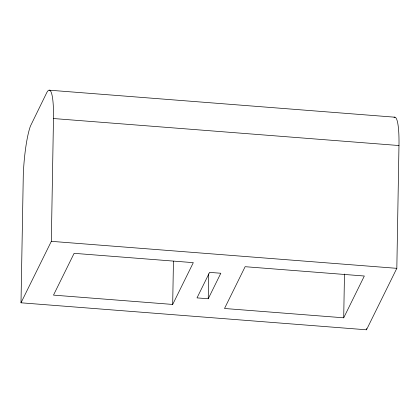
<?xml version="1.0" encoding="UTF-8"?>
<svg xmlns="http://www.w3.org/2000/svg" width="420" height="420" viewBox="0 0 420 420"><rect width="100%" height="100%" fill="white"/><g stroke="black" fill="none" stroke-linecap="round" stroke-linejoin="round"><path stroke-width="0.63" d="M21 302.799L23.3 174.521A43.853 6.83 -85.5 0 1 30.445 126.053L46.604 92.962A43.853 6.83 -85.5 0 1 53.477 118.535L51.329 241.337L21 302.799L366.497 329.8L396.827 268.338L398.974 145.535A43.853 6.83 -85.5 0 0 394.044 117.385M172.688 304.442L193.316 262.647L74.12 253.328L53.492 295.123L172.688 304.442L173.444 261.188M208.236 298.762L220.82 273.252L209.596 272.375L197.006 297.885L208.236 298.762L208.666 273.903M343.712 317.809L364.334 276.014L245.138 266.695L224.516 308.49L343.712 317.809L344.474 274.029M366.497 329.8L366.518 328.493M49.455 90.2L394.952 117.201M53.477 118.535L398.974 145.535M51.329 241.337L396.827 268.338"/></g></svg>
